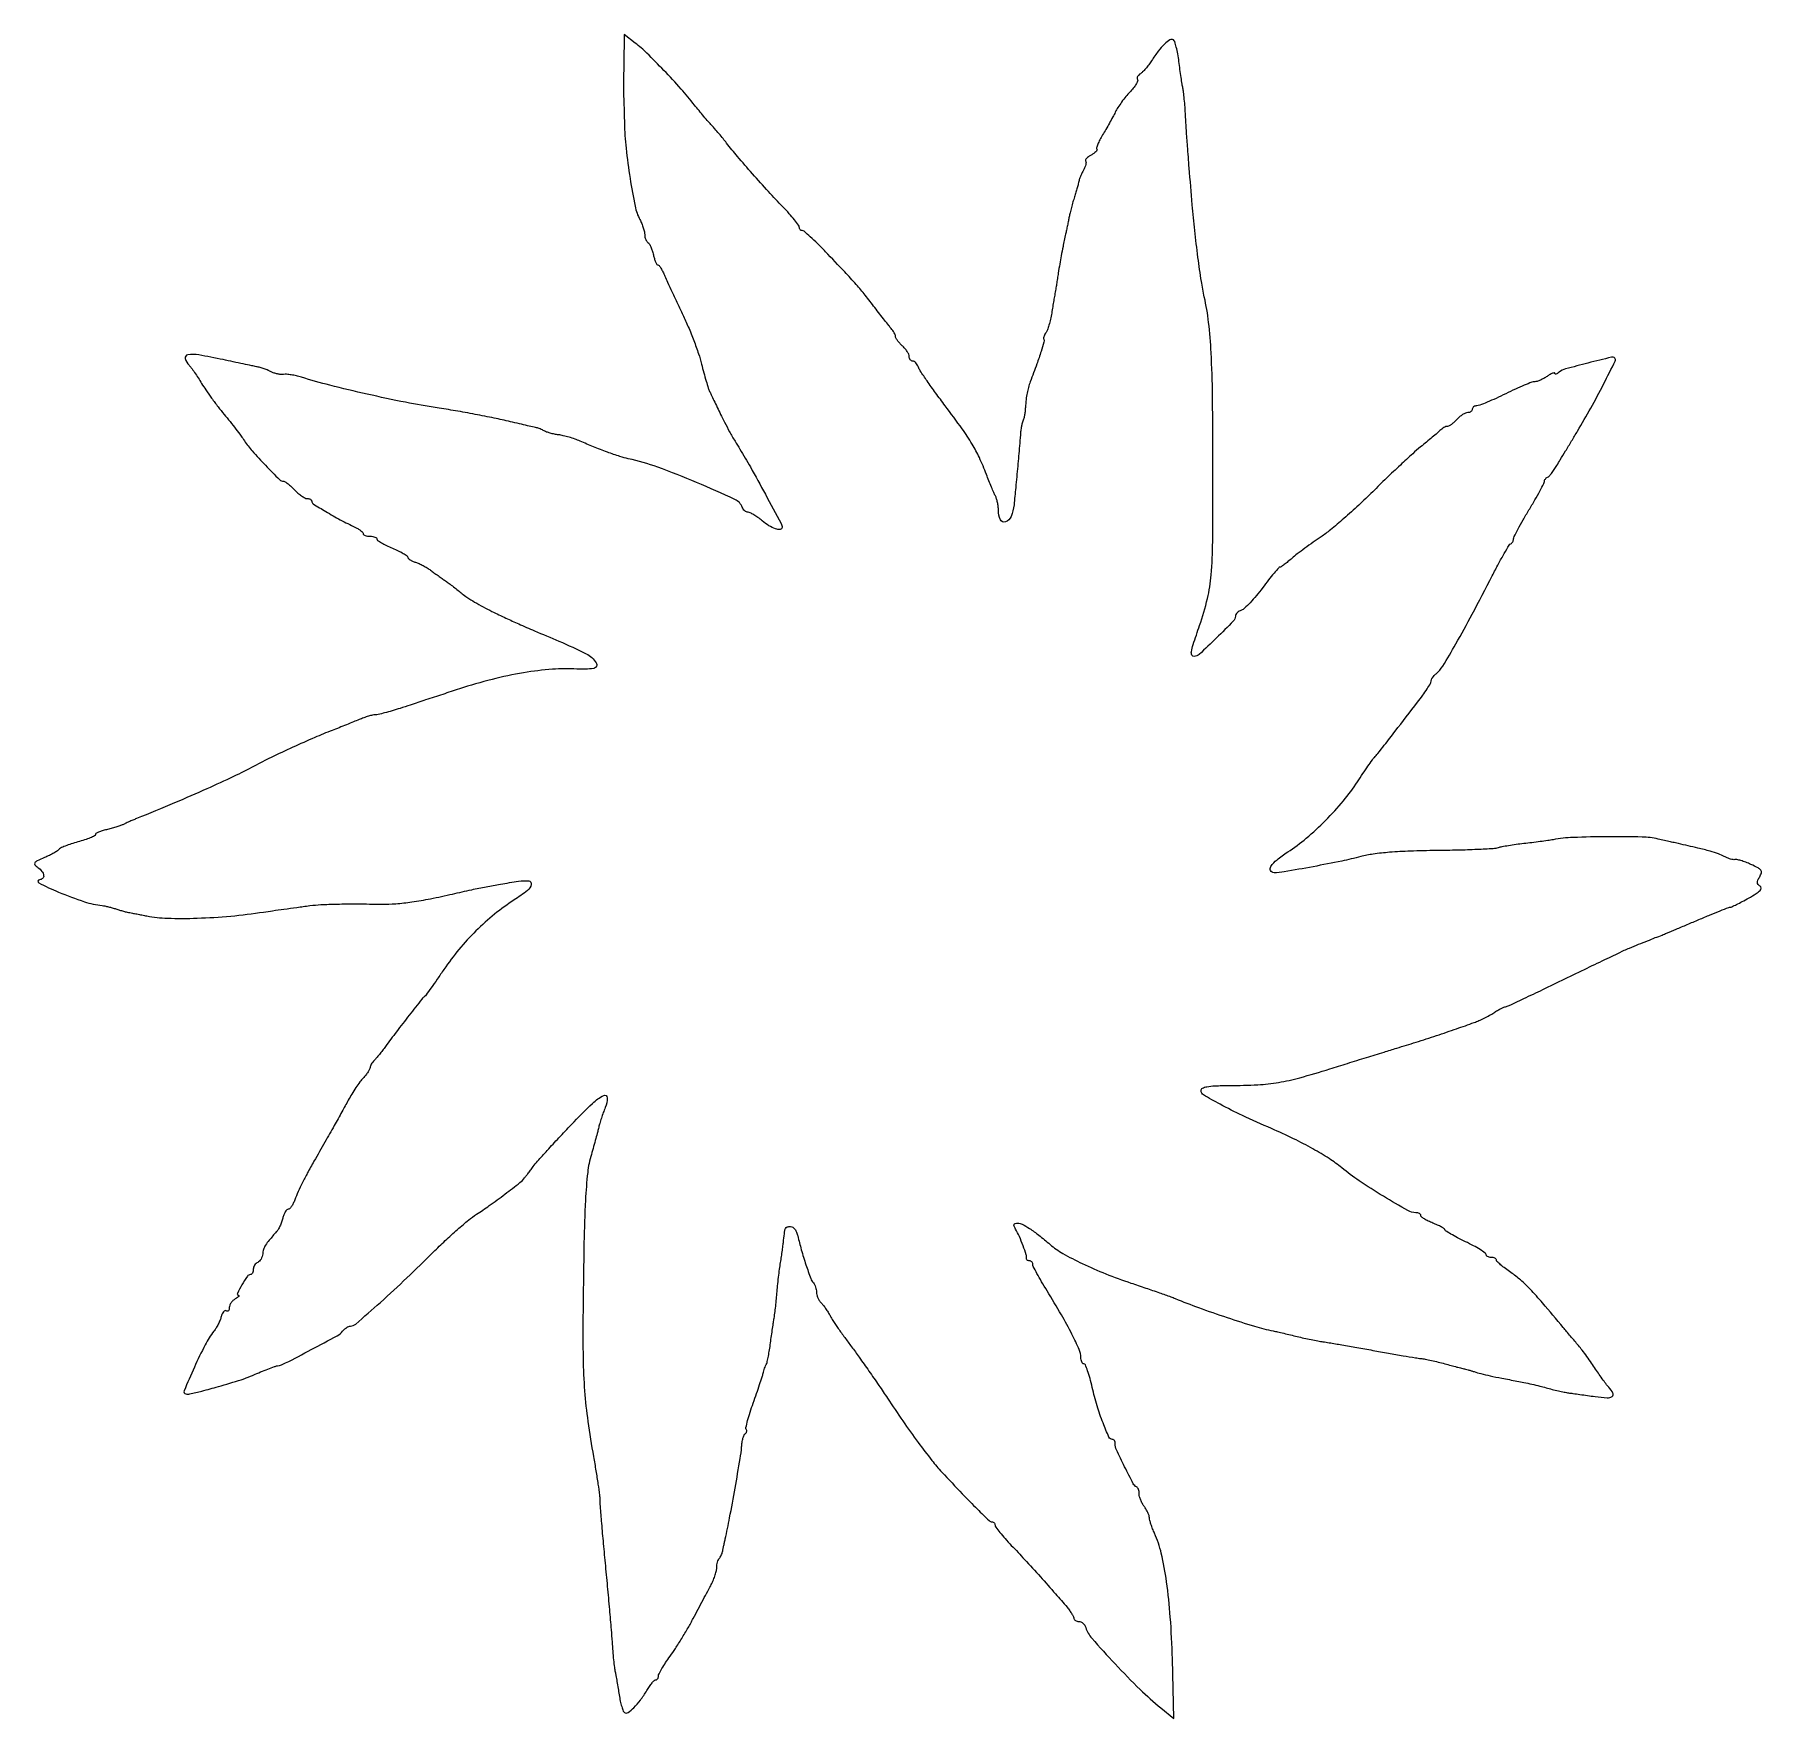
# Model space of a CAD drawing. Extents: x 0 to 503, y 0 to 490.
import ezdxf

# ---------------------------------------------------------------- set-up
doc = ezdxf.new("R2010")
doc.units = 0

msp = doc.modelspace()

# ---------------------------------------------------------------- linework, layer by layer
msp.add_lwpolyline([(171.881579, 481.300891, 0.000936), (171.84198, 477.882301, 0.001405), (171.821393, 474.898962, 0.000559), (171.813781, 472.338665, 0.031776), (171.842983, 471.865789, -0.023157), (171.879302, 471.406427, -0.000636), (171.942135, 469.401052, -0.001312), (172.006838, 467.042524, -0.000899), (172.068427, 464.365789, 0.021603), (172.544858, 456.978562, 0.012756), (173.718198, 448.216129, 0.010614), (175.194758, 440.095013, 0.070056), (176.571836, 436.213969, -0.022248), (177.114259, 435.050814, -0.019905), (177.573584, 433.800502, -0.020373), (177.8955, 432.644168, -0.056845), (177.993839, 431.809017, 0.049384), (178.064608, 431.119869, 0.047246), (178.26934, 430.44718, 0.05092), (178.568732, 429.888055, 0.106362), (178.923063, 429.547549, -0.122871), (179.321646, 429.138718, -0.027635), (179.767792, 428.266763, -0.027053), (180.183422, 427.174442, -0.023326), (180.502519, 425.988532, 0.020267), (180.803126, 424.843476, 0.030571), (181.164798, 423.877881, 0.03088), (181.534559, 423.169792, 0.262761), (181.835344, 423, -0.236145), (182.169424, 422.832899, -0.021746), (182.707923, 422.045313, -0.024407), (183.291805, 420.995157, -0.016618), (183.85594, 419.75, 0.00853), (184.618001, 417.992926, 0.002047), (185.943933, 415.104687, 0.002102), (187.493826, 411.801172, 0.002081), (189.076454, 408.5, -0.0127), (190.676131, 404.97303, -0.009308), (192.277195, 400.985239, -0.009417), (193.652504, 397.15034, -0.020529), (194.529207, 394.151879, 0.00512), (195.190633, 391.60032, 0.005915), (195.874454, 389.183279, 0.00533), (196.499125, 387.150949, 0.034258), (196.895103, 386.151879, -0.000197), (197.342676, 385.214462, -0.000038), (198.152403, 383.516489, -0.00004), (199.096767, 381.535387, -0.000037), (200.066621, 379.5, 0.009973), (201.212842, 377.21266, 0.005426), (202.706588, 374.447813, 0.005404), (204.287154, 371.667972, 0.008534), (205.708774, 369.322341, -0.012983), (208.7607, 364.184173, -0.003949), (213.11811, 356.2479, -0.001005), (217.703282, 347.697042, -0.123166), (218, 346.510767, -0.401386), (217.476671, 345.963893, -0.093638), (216.092369, 346.162838, -0.055346), (214.161158, 347.072131, -0.037236), (212.182369, 348.5, 0.017306), (210.961495, 349.457143, 0.020904), (209.750041, 350.265625, 0.020054), (208.690301, 350.853652, 0.117151), (208.074259, 351, -0.11049), (207.598482, 351.106437, -0.066221), (207.109467, 351.421555, -0.061304), (206.681901, 351.886381, -0.063788), (206.386538, 352.435081, 0.195834), (204.247019, 354.7171, 0.00708), (193.109982, 359.646353, 0.01377), (181.767966, 364.110681, 0.03423), (173.197619, 366.565976, -0.027151), (170.776635, 367.222654, -0.007824), (167.11211, 368.497565, -0.007901), (163.050087, 370.055611, -0.008745), (159.175562, 371.691673, 0.019371), (157.687587, 372.28306, 0.013346), (155.961415, 372.841475, 0.013476), (154.269553, 373.29016, 0.026605), (152.902145, 373.537696, -0.018049), (151.68316, 373.736896, -0.017093), (150.45912, 374.026416, -0.017335), (149.394619, 374.356997, -0.055736), (148.726583, 374.677335, 0.022379), (148.183748, 374.983644, 0.017219), (147.566559, 375.270108, 0.01752), (146.96994, 375.498144, 0.039154), (146.5, 375.619029, -0.011833), (145.831727, 375.752528, -0.000719), (143.841802, 376.202265, -0.001073), (141.473207, 376.746512, -0.000793), (138.855071, 377.358391, 0.006763), (134.148901, 378.399164, 0.00423), (128.613459, 379.49628, 0.004147), (122.866681, 380.535545, 0.005139), (117.5, 381.403484, -0.011584), (108.345404, 383.005372, -0.006327), (97.193502, 385.371219, -0.006311), (86.288543, 387.974328, -0.0137), (78, 390.307066, 0.018193), (76.5345, 390.705346, 0.017525), (75.0256, 391.001696, 0.017756), (73.679484, 391.168624, 0.058945), (72.789277, 391.142013, -0.057876), (71.998151, 391.116675, -0.0308), (71.027485, 391.258602, -0.030202), (70.040863, 391.528638, -0.040987), (69.193979, 391.896186, 0.025895), (68.299604, 392.316823, 0.013855), (67.156616, 392.747219, 0.01376), (65.962769, 393.122946, 0.020874), (64.904701, 393.376995, -0.002881), (63.53902, 393.653358, -0.000548), (61.057489, 394.17327, -0.000585), (58.161661, 394.786839, -0.000538), (55.184624, 395.424605, 0.009945), (48.130729, 396.797492, 0.083424), (44.896727, 396.816488, 0.442179), (44.20036, 395.747895, 0.130038), (45.287427, 393.821429, -0.0339), (45.935017, 393.059708, -0.008197), (46.89718, 391.71317, -0.008374), (47.952114, 390.128287, -0.008232), (48.959562, 388.5, 0.015807), (50.16605, 386.614455, 0.00705), (51.866908, 384.20625, 0.00697), (53.739412, 381.706791, 0.009377), (55.50817, 379.5, -0.005144), (57.228849, 377.390045, -0.004726), (58.955675, 375.185084, -0.004725), (60.458633, 373.189397, -0.015507), (61.397183, 371.832202, 0.037238), (63.671931, 368.8303, 0.011447), (67.530718, 364.653057, 0.005293), (71.638394, 360.49472, 0.197754), (72.840321, 360, -0.149488), (73.284732, 359.864094, -0.018954), (74.103035, 359.265625, -0.020865), (75.041307, 358.457375, -0.01595), (76, 357.5, 0.025743), (76.996488, 356.543101, 0.029061), (78.048139, 355.734375, 0.030188), (79.010516, 355.161294, 0.119751), (79.674314, 355, -0.0587), (80.181323, 354.940271, -0.077751), (80.61058, 354.763962, -0.096344), (80.898142, 354.502967, -0.161814), (81, 354.196468, 0.258257), (81.402119, 353.469868, 0.005182), (85.117132, 351.19476, 0.011933), (89.331986, 348.807923, 0.011223), (93.742198, 346.573475, -0.025225), (94.60132, 346.10753, -0.033433), (95.328042, 345.595021, -0.035361), (95.84976, 345.10727, -0.186607), (95.992198, 344.75, 0.235061), (96.139048, 344.462433, 0.069969), (96.585208, 344.220312, 0.053772), (97.233454, 344.054752, 0.035668), (98, 344, -0.037885), (98.765896, 343.941885, -0.056779), (99.4125, 343.766475, -0.07458), (99.853927, 343.509478, -0.227478), (100, 343.205021, 0.247385), (100.210686, 342.805256, 0.017103), (101.321875, 342.09845, 0.021181), (102.775696, 341.323056, 0.014121), (104.5, 340.554322, -0.013889), (106.224326, 339.786537, -0.020873), (107.678125, 339.014033, -0.016674), (108.79143, 338.310588, -0.248413), (109, 337.916689, 0.203608), (109.147881, 337.568592, 0.045881), (109.660938, 337.157384, 0.040447), (110.388468, 336.757, 0.029665), (111.25, 336.429827, -0.029603), (112.265504, 336.044324, -0.016061), (113.466003, 335.458303, -0.015951), (114.653318, 334.781421, -0.024248), (115.634266, 334.112439, 0.003969), (116.611216, 333.386461, 0.002333), (117.790439, 332.533029, 0.002333), (118.977198, 331.690906, 0.00398), (119.977377, 331, -0.010028), (121.010314, 330.267855, -0.004795), (122.309144, 329.288138, -0.004751), (123.646397, 328.238795, -0.00675), (124.813524, 327.278769, 0.031209), (126.226601, 326.227892, 0.0101), (128.440247, 324.849758, 0.010027), (130.969274, 323.413154, 0.0111), (133.470412, 322.128973, 0.003631), (137.555486, 320.181391, 0.004875), (141.286699, 318.479794, 0.003548), (145.852675, 316.489719, 0.001), (153, 313.45162, -0.01634), (160.945532, 309.782539, -0.1352), (163.869776, 307.144148, -0.539254), (163.146677, 305.52988, -0.057919), (158.196645, 305.307796, 0.037265), (151.096845, 305.282081, 0.022212), (142.705604, 304.248697, 0.020368), (133.522574, 302.313664, 0.017268), (124, 299.545037, -0.000052), (119.175165, 297.960201, -0.000047), (114.187893, 296.323102, -0.000047), (109.722552, 294.858262, -0.000151), (106.746018, 293.883126, -0.006879), (104.43576, 293.162075, -0.008375), (102.252779, 292.553168, -0.007213), (100.406203, 292.099627, -0.056665), (99.529945, 292, 0.057165), (98.755949, 291.911219, 0.014565), (97.53269, 291.589027, 0.014652), (96.148436, 291.136486, 0.01437), (94.783927, 290.600943, -0.003613), (93.207762, 289.94286, -0.001655), (91.142779, 289.106123, -0.001639), (88.962894, 288.239502, -0.002263), (87, 287.476829, 0.01053), (81.874858, 285.387312, 0.005299), (75.492991, 282.546658, 0.005299), (69.174423, 279.572172, 0.010558), (64.25, 277.060258, -0.012226), (58.236958, 274.01829, -0.006081), (50.480431, 270.444643, -0.005185), (41.094719, 266.374163, -0.00322), (30, 261.782501, 0.0039), (28.930563, 261.338198, 0.003111), (27.784108, 260.842936, 0.003145), (26.728186, 260.371019, 0.007927), (25.967177, 260.010484, -0.030061), (25.162365, 259.671934, -0.009837), (23.939575, 259.26887, -0.009761), (22.56131, 258.873712, -0.010873), (21.217177, 258.5477, 0.020591), (19.984535, 258.223246, 0.030997), (18.945046, 257.831348, 0.031559), (18.184196, 257.429806, 0.261234), (18, 257.101315, -0.286166), (17.780606, 256.749374, -0.014913), (16.512635, 256.173828, -0.019865), (14.877235, 255.564688, -0.012742), (12.93663, 254.982744, 0.011594), (10.960389, 254.395055, 0.01585), (9.212277, 253.768937, 0.012609), (7.808041, 253.173831, 0.148874), (7.368248, 252.786822, -0.111774), (6.972937, 252.384169, -0.014344), (5.930109, 251.754396, -0.016184), (4.628335, 251.072975, -0.012843), (3.181619, 250.419634, 0.009477), (1.006932, 249.455112, 0.135303), (0.367107, 248.910285, 0.340722), (0.400421, 248.358722, 0.054207), (1.25, 247.574543, -0.06723), (2.433829, 246.423545, -0.132628), (2.942613, 245.225119, -0.233876), (2.653695, 244.358296, -0.193394), (1.75, 243.968197, 0.773257), (1.539442, 243.064525, 0.023151), (7.257802, 240.393496, 0.016826), (14.800286, 237.579971, 0.05492), (20, 236.451798, -0.025068), (20.74665, 236.335857, -0.009068), (21.79375, 236.099162, -0.008967), (22.932878, 235.798104, -0.010547), (24, 235.471033, 0.007505), (25.067107, 235.136855, 0.006325), (26.20625, 234.814428, 0.006388), (27.253323, 234.546619, 0.01757), (28, 234.393326, -0.004306), (28.802368, 234.250664, -0.001126), (30.0875, 234.007734, -0.001144), (31.55, 233.724394, -0.001171), (33, 233.436505, 0.04302), (38.974316, 232.762451, 0.014892), (47.660769, 232.792136, 0.014482), (57.410628, 233.398971, 0.014976), (67, 234.56567, -0.002139), (69.629343, 234.954299, -0.001094), (72.932425, 235.420712, -0.001012), (76.632292, 235.927267, -0.000888), (80.5, 236.441835, -0.020455), (83.707109, 236.729917, -0.007211), (88.322447, 236.888098, -0.005983), (94.198537, 236.93436, -0.003148), (101.5, 236.858499, 0.024997), (105.469941, 236.990736, 0.015027), (110.154665, 237.523951, 0.012787), (115.621802, 238.456561, 0.007897), (122, 239.818197, -0.002651), (127.59181, 241.073434, -0.006087), (131.817863, 241.94481, -0.006335), (135.960835, 242.692275, -0.003114), (141.25, 243.543666, -0.061081), (144.225667, 243.637021, -0.453945), (144.959051, 242.626691, -0.172248), (143.807155, 240.811727, -0.022298), (140.008188, 238.102245, 0.02659), (134.274472, 233.938203, 0.02449), (128.848086, 229.079528, 0.024306), (123.882043, 223.67311, 0.025167), (119.525223, 217.870551, -0.002939), (117.569988, 215.010111, -0.004305), (115.813176, 212.518224, -0.002127), (114.296157, 210.424184, -0.075856), (113.874323, 210, 0.066809), (113.080261, 209.229755, 0.001188), (109.405082, 204.541242, 0.003374), (105.690533, 199.7124, 0.004973), (102.5, 195.418296, -0.006855), (101.64261, 194.273374, -0.006093), (100.720313, 193.106045, -0.006126), (99.864845, 192.076077, -0.01867), (99.25, 191.406345, 0.031479), (98.771633, 190.857721, 0.031709), (98.367188, 190.254665, 0.033412), (98.084928, 189.685769, 0.09876), (98, 189.25999, -0.124662), (97.880689, 188.788888, -0.02208), (97.408461, 188.001523, -0.022694), (96.75722, 187.107903, -0.01872), (95.98625, 186.215616, 0.028469), (95.052847, 185.091799, 0.010942), (93.8826, 183.432667, 0.010793), (92.688442, 181.573022, 0.013069), (91.652707, 179.777055, -0.002334), (89.812234, 176.421211, -0.001317), (87.550405, 172.367581, -0.001124), (84.854475, 167.590928, -0.0007), (81.672026, 162, 0.00504), (79.731275, 158.520582, 0.009462), (78.245085, 155.664437, 0.011324), (77.068543, 153.153729, 0.01378), (76.086048, 150.75, -0.027284), (75.622081, 149.696975, -0.037), (75.084811, 148.807812, -0.040618), (74.55367, 148.175542, -0.200346), (74.133159, 148, 0.210727), (73.735961, 147.82482, 0.049832), (73.292769, 147.23014, 0.042864), (72.877975, 146.38274, 0.030916), (72.559037, 145.379201, -0.026635), (72.219167, 144.277222, -0.021466), (71.741796, 143.133315, -0.021966), (71.207905, 142.113276, -0.050747), (70.700629, 141.413905, 0.008048), (68.645067, 139.036078, 0.035486), (67.560551, 137.535429, 0.058806), (66.987097, 136.309007, 0.061256), (66.725019, 134.999624, -0.058514), (66.573021, 134.21806, -0.055691), (66.242722, 133.478913, -0.060111), (65.793441, 132.889855, -0.108605), (65.28916, 132.557467, 0.093013), (64.796292, 132.253998, 0.066783), (64.378691, 131.758243, 0.06495), (64.09637, 131.153784, 0.07696), (64, 130.531385, -0.049248), (63.942138, 129.945355, -0.069245), (63.769585, 129.449844, -0.08942), (63.515092, 129.116279, -0.18732), (63.215608, 129, 0.246319), (62.267071, 128.502532, 0.019036), (60.674286, 125.999344, 0.021161), (59.361964, 123.51694, 0.538892), (59.693464, 122.969591, -0.373024), (59.815947, 122.855084, -0.212388), (59.749018, 122.648701, -0.058119), (59.37016, 122.314715, -0.019756), (58.75, 121.919901, 0.05806), (58.080645, 121.417988, 0.051549), (57.514062, 120.756669, 0.054565), (57.12798, 120.04381, 0.097141), (57, 119.391293, -0.060051), (56.935128, 118.853097, -0.128442), (56.737585, 118.487512, -0.191428), (56.445358, 118.349354, -0.155467), (56.106674, 118.434072, 0.24219), (55.721826, 118.464285, 0.116058), (55.309712, 118.16509, 0.074457), (54.929412, 117.562671, 0.041925), (54.648072, 116.743089, -0.034894), (54.319235, 115.739462, -0.019646), (53.789644, 114.571407, -0.019532), (53.159559, 113.428986, -0.030098), (52.519554, 112.5, 0.046911), (49.979706, 108.534692, 0.013691), (46.834104, 101.998543, 0.005855), (43.864276, 95.15536, 0.465864), (44.337044, 94.23423, 0.112935), (45.495435, 94.234514, 0.006287), (49.026774, 95.09023, 0.007728), (53.818861, 96.394677, 0.002893), (60.5, 98.366695, 0.017109), (61.042007, 98.550539, 0.003958), (61.940625, 98.898195, 0.004082), (62.969531, 99.315401, 0.003983), (64, 99.752725, -0.005699), (66.103559, 100.636953, -0.005497), (68.252055, 101.483976, -0.004309), (70.149272, 102.189267, -0.039137), (71, 102.423859, 0.070751), (73.395838, 103.250117, 0.003444), (80.870537, 107.143939, 0.002763), (88.42768, 111.200768, 0.095256), (89.983106, 112.479644, -0.035799), (90.540828, 113.06142, -0.036535), (91.172251, 113.553395, -0.039089), (91.782171, 113.89514, -0.10857), (92.259394, 114, 0.181085), (93.808591, 114.580096, 0.002861), (100.992598, 120.910211, 0.007752), (108.736458, 128.031218, 0.007169), (116.463065, 135.574059, -0.008847), (119.870172, 138.877884, -0.008323), (123.461025, 142.128262, -0.008316), (126.739207, 144.902877, -0.02833), (129, 146.5482, 0.012443), (132.708482, 149.070947, 0.006198), (137.283435, 152.439223, 0.003838), (141.648794, 155.790355, 0.058621), (143, 157.1257, 0.006402), (143.300295, 157.511517, 0.000797), (143.940625, 158.35911, 0.00094), (144.697589, 159.368361, 0.000778), (145.5, 160.445899, -0.022005), (146.772998, 162.011994, -0.002988), (149.599717, 165.154752, -0.003437), (152.998837, 168.837611, -0.002893), (156.647972, 172.692273, -0.00949), (162.779379, 178.855837, -0.076353), (166.031259, 181.16085, -0.561917), (167.082317, 180.502359, -0.096045), (166.484691, 177.617602, 0.010757), (165.913911, 176.16442, 0.00831), (165.352547, 174.557735, 0.008415), (164.878327, 173.039169, 0.019881), (164.589527, 171.889443, -0.011754), (164.29159, 170.616125, -0.003068), (163.752707, 168.586274, -0.003117), (163.11006, 166.280944, -0.003183), (162.44313, 164, 0.045483), (161.371454, 158.711231, 0.014307), (160.722414, 150.657021, 0.008599), (160.294236, 138.287592, 0.001864), (160.001883, 116.912796, 0.006757), (160.045722, 104.618604, 0.014358), (160.481253, 95.114716, 0.015773), (161.426928, 86.231224, 0.010148), (163.05593, 76, -0.003486), (163.776498, 71.832708, -0.004502), (164.376807, 67.996875, -0.003443), (164.828261, 64.77817, -0.039378), (164.897027, 63.5, 0.025994), (164.934548, 62.111219, 0.001118), (165.33102, 57.240625, 0.001907), (165.836219, 51.466563, 0.001358), (166.444582, 45, -0.001084), (167.087473, 38.20625, -0.001098), (167.698208, 31.4375, -0.001067), (168.204286, 25.543604, -0.004486), (168.468947, 22, 0.004629), (168.667397, 19.353114, 0.004985), (168.910615, 16.775007, 0.004722), (169.162239, 14.567104, 0.02365), (169.37307, 13.340451, -0.008982), (169.602292, 12.206978, -0.002654), (169.912886, 10.463212, -0.002663), (170.241282, 8.498726, -0.002865), (170.540551, 6.578154, 0.015175), (170.866803, 4.777061, 0.020493), (171.277162, 3.173487, 0.018002), (171.710915, 1.896776, 0.1649), (172.078913, 1.451229, 0.296567), (173.12395, 1.475305, 0.044766), (174.820017, 2.872609, 0.038836), (176.730533, 5.074889, 0.025851), (178.577474, 7.861866, -0.017264), (179.344694, 9.063886, -0.024114), (180.117094, 10.078173, -0.022), (180.80996, 10.832364, -0.198487), (181.215608, 11, 0.140943), (181.514727, 11.086027, 0.09985), (181.769585, 11.327832, 0.084922), (181.941245, 11.689458, 0.068546), (182, 12.116023, -0.122034), (182.164526, 12.780085, -0.01137), (182.992399, 14.265445, -0.014082), (184.084487, 16.009784, -0.010606), (185.378381, 17.866023, 0.013508), (186.913205, 20.095371, 0.006599), (188.754776, 23.014976, 0.00654), (190.591173, 26.103342, 0.009418), (192.128381, 28.887088, -0.00063), (193.54405, 31.560724, -0.000576), (195.00954, 34.312387, -0.000575), (196.324146, 36.767113, -0.001879), (197.201968, 38.387088, 0.023518), (197.857021, 39.731757, 0.020362), (198.418093, 41.197561, 0.020859), (198.816983, 42.568526, 0.054648), (198.951968, 43.583333, -0.029428), (199.021614, 44.431906, -0.030195), (199.190226, 45.259023, -0.031675), (199.424336, 45.954272, -0.099644), (199.695611, 46.362278, 0.054295), (199.980035, 46.716228, 0.027962), (200.259128, 47.212238, 0.027424), (200.49207, 47.760475, 0.037067), (200.637151, 48.278944, -0.002714), (200.768598, 48.913764, -0.000822), (200.97488, 49.87569, -0.000823), (201.209681, 50.953307, -0.000896), (201.441517, 52, 0.008118), (202.705029, 58.12197, 0.002969), (204.299994, 66.819846, 0.002085), (205.785179, 75.407496, 0.023709), (206.19624, 78.826024, -0.021118), (206.346841, 80.135664, -0.027206), (206.600634, 81.319869, -0.027017), (206.910558, 82.256533, -0.162319), (207.234812, 82.645122, 0.095477), (207.503062, 82.892009, 0.097037), (207.658467, 83.219557, 0.098737), (207.677304, 83.576698, 0.102717), (207.556709, 83.908242, -0.196631), (207.462059, 84.475737, -0.008441), (207.952903, 86.482151, -0.013348), (208.653029, 88.885201, -0.009002), (209.573759, 91.589144, 0.002606), (210.558321, 94.363706, 0.003126), (211.454836, 96.985103, 0.002683), (212.184337, 99.201941, 0.020732), (212.476668, 100.253759, -0.014612), (212.67006, 100.98412, -0.013149), (212.912048, 101.728353, -0.013307), (213.164368, 102.384183, -0.039943), (213.383147, 102.810928, 0.081681), (213.609699, 103.361177, 0.007269), (213.927494, 104.830292, 0.009331), (214.250226, 106.605494, 0.007143), (214.538984, 108.557168, -0.001775), (214.82336, 110.632905, -0.001594), (215.132608, 112.782418, -0.001597), (215.4224, 114.709373, -0.005023), (215.634003, 116, 0.011531), (215.828929, 117.294189, 0.003646), (216.061179, 119.234375, 0.003639), (216.288713, 121.402373, 0.004035), (216.476362, 123.5, -0.005389), (216.679739, 125.7061, -0.00369), (216.95609, 128.20625, -0.003719), (217.25809, 130.611513, -0.007519), (217.538448, 132.5, 0.003393), (217.80747, 134.2146, 0.00274), (218.073773, 136.059375, 0.002769), (218.300805, 137.764774, 0.007129), (218.440422, 139, -0.00708), (218.724831, 141.518442, -0.086491), (219.009576, 142.441669, -0.206554), (219.517176, 142.862061, -0.0712), (220.480948, 143, -0.160862), (221.092509, 142.798019, -0.070926), (221.705408, 142.192188, -0.059621), (222.22752, 141.302065, -0.048502), (222.569695, 140.25, 0.014966), (223.581409, 136.245232, 0.010872), (224.936048, 131.852418, 0.007158), (226.330009, 127.850545, 0.099327), (227.122921, 126.55, -0.071139), (227.45934, 126.061899, -0.036264), (227.742358, 125.371295, -0.035124), (227.935459, 124.60295, -0.044029), (228, 123.871429, 0.06399), (228.097643, 123.11159, 0.039129), (228.394231, 122.256394, 0.038665), (228.828254, 121.441383, 0.054747), (229.342064, 120.800793, -0.031277), (229.948916, 120.112869, -0.013396), (230.674817, 119.124647, -0.013194), (231.394568, 118.026947, -0.016948), (231.994494, 116.979364, 0.024321), (232.795771, 115.626811, 0.004957), (234.352317, 113.318938, 0.005213), (236.218131, 110.670363, 0.00487), (238.181036, 108, -0.005611), (240.448766, 104.905347, -0.002744), (243.273372, 100.9125, -0.002721), (246.164967, 96.728701, -0.003943), (248.669249, 93, 0.005924), (253.162027, 86.367475, 0.006752), (257.622446, 80.129322, 0.007057), (261.614324, 74.860291, 0.022081), (264.5, 71.479996, 0.002765), (270.476615, 65.145161, 0.007187), (274.870098, 60.670233, 0.003772), (278.28633, 57.339926, 0.193647), (279.13111, 57, -0.108812), (279.462602, 56.926995, -0.099745), (279.744764, 56.720238, -0.095372), (279.933976, 56.411221, -0.090055), (280, 56.047619, 0.162186), (280.192466, 55.469877, 0.008667), (281.395312, 53.921556, 0.012847), (282.930183, 52.112195, 0.00895), (284.75, 50.147344, -0.005111), (288.622272, 46.030325, -0.002959), (293.196945, 41.006449, -0.002957), (297.622681, 36.029079, -0.006203), (300.992045, 32.09699, -0.015954), (301.760861, 31.114865, -0.019712), (302.410163, 30.151061, -0.018439), (302.885933, 29.313432, -0.120498), (303, 28.84699, 0.165482), (303.109947, 28.523885, 0.095507), (303.42083, 28.248803, 0.076504), (303.884657, 28.062883, 0.057192), (304.432612, 28, -0.111761), (305.0227, 27.866435, -0.071198), (305.611115, 27.47471, -0.065911), (306.10872, 26.895379, -0.067776), (306.432784, 26.211779, 0.103989), (308.207947, 23.071933, 0.007444), (314.973757, 15.612613, 0.01146), (322.252674, 8.173144, 0.023985), (328.310378, 2.801679), (332.120755, -0.263698), (331.647827, 17.118151, 0.010934), (331.052266, 29.245915, 0.017613), (329.956308, 39.53102, 0.020606), (328.423583, 47.832057, 0.051789), (326.448088, 53.651129, -0.013838), (325.891433, 54.956482, -0.014424), (325.416034, 56.272845, -0.014234), (325.07121, 57.431505, -0.059375), (324.968197, 58.151129, 0.073922), (324.855523, 58.803023, 0.027268), (324.514453, 59.673976, 0.026316), (324.032476, 60.598883, 0.028645), (323.468197, 61.44113, -0.036975), (322.906174, 62.310971, -0.029724), (322.431283, 63.318929, -0.030624), (322.103916, 64.307995, -0.064692), (322, 65.107796, 0.040374), (321.944606, 65.792679, 0.047016), (321.779688, 66.424373, 0.053249), (321.538062, 66.917339, 0.148691), (321.25, 67.166667, -0.169372), (320.277665, 68.079388, -0.005228), (317.750065, 73.043055, -0.006953), (315.397731, 77.954886, -0.108606), (315, 79.764353, 0.059942), (314.943146, 80.23689, 0.078748), (314.775546, 80.637029, 0.096967), (314.527339, 80.904985, 0.158895), (314.2359, 81, -0.294321), (313.186318, 81.676422, -0.013529), (311.455578, 85.783887, -0.020222), (309.741648, 90.766673, -0.01719), (308.330399, 96.147892, 0.011601), (307.672886, 98.774318, 0.018364), (306.975668, 100.987193, 0.012853), (306.307341, 102.722342, 0.303166), (305.891498, 103, -0.20097), (305.550842, 103.142686, -0.084817), (305.261878, 103.557671, -0.064877), (305.065537, 104.17176, -0.045001), (305, 104.898454, 0.104479), (304.526801, 107.138303, 0.013366), (302.406532, 111.605631, 0.013482), (299.317334, 117.303239, 0.006958), (295.164368, 124.267613, -0.006025), (293.568915, 126.931818, -0.008613), (292.223283, 129.335816, -0.005248), (291.154207, 131.376479, -0.11857), (291, 132.017613, 0.100869), (290.923593, 132.392504, 0.098357), (290.70625, 132.711424, 0.097503), (290.381665, 132.925067, 0.097237), (290, 133, -0.075785), (289.630042, 133.056399, -0.1072), (289.341185, 133.220313, -0.127727), (289.178752, 133.464499, -0.137095), (289.161482, 133.75, 0.132891), (289.108446, 134.76581, 0.010152), (288.194173, 137.377803, 0.015073), (287.089064, 140.088222, 0.026334), (285.991094, 142.25, -0.029641), (285.547406, 143.138064, -0.186486), (285.529835, 143.635083, -0.259393), (285.843818, 143.915957, -0.055607), (286.59717, 144, -0.121536), (287.946627, 143.667068, -0.02524), (290.064534, 142.414058, -0.021374), (292.741059, 140.472996, -0.010099), (296.030875, 137.755642, 0.049135), (299.705524, 135.174238, 0.017342), (305.422454, 132.201403, 0.016304), (312.250981, 129.215321, 0.014276), (319.566572, 126.535923, -0.001326), (323.899831, 125.074934, -0.001705), (327.875805, 123.707505, -0.001302), (331.201566, 122.541286, -0.014809), (332.5, 122.038441, 0.012552), (339.267405, 119.382452, 0.007136), (347.574881, 116.493967, 0.00689), (355.570448, 113.962968, 0.021935), (361, 112.58277, -0.00418), (362.264833, 112.308647, -0.001444), (364.0875, 111.892112, -0.001434), (366.093842, 111.421432, -0.001665), (368, 110.961771, 0.005626), (369.942549, 110.509589, 0.004409), (372.059375, 110.061424, 0.004459), (374.036408, 109.679357, 0.010896), (375.5, 109.442877, -0.007279), (377.294388, 109.166251, -0.001017), (380.996875, 108.532409, -0.001163), (385.377074, 107.762881, -0.000987), (390, 106.930209, 0.001387), (394.586557, 106.107876, 0.001724), (398.85625, 105.369743, 0.001402), (402.44497, 104.772416, 0.013065), (404, 104.559614, -0.019761), (405.264169, 104.36934, -0.006687), (407.0875, 103.995394, -0.006639), (409.093813, 103.527879, -0.007578), (411, 103.026155, 0.001591), (412.796323, 102.530273, 0.001971), (414.471875, 102.080551, 0.001612), (415.881684, 101.712964, 0.014733), (416.5, 101.573158, -0.015675), (417.016804, 101.455281, -0.004737), (417.79375, 101.24437, -0.004741), (418.660944, 100.991218, -0.005141), (419.5, 100.728179, 0.016909), (421.504332, 100.151269, 0.007645), (424.165452, 99.524955, 0.006024), (427.581615, 98.818894, 0.002856), (432, 97.987216, -0.006979), (434.013628, 97.590966, -0.004403), (436.353125, 97.075015, -0.00442), (438.644602, 96.527082, -0.008104), (440.5, 96.033985, 0.007207), (442.214641, 95.574999, 0.005906), (444.059375, 95.132681, 0.00597), (445.765257, 94.766269, 0.015648), (447, 94.55642, -0.000258), (448.307098, 94.375461, -0.000076), (450.307813, 94.097109, -0.000077), (452.556654, 93.783534, -0.000083), (454.75, 93.476983, 0.019673), (458.224133, 93.129502, 0.16512), (459.723237, 93.539457, 0.385607), (459.960193, 94.505672, 0.065782), (458.748239, 96.178571, -0.026807), (458.102559, 96.937833, -0.006183), (457.100765, 98.28683, -0.00637), (455.984414, 99.871709, -0.006185), (454.897606, 101.5, 0.008131), (453.727519, 103.238375, 0.005718), (452.357338, 105.157097, 0.005771), (451.003545, 106.963624, 0.01203), (449.899367, 108.33267, -0.000511), (448.835021, 109.591833, -0.00034), (447.617314, 111.037409, -0.000342), (446.437549, 112.441828, -0.00067), (445.5, 113.562503, 0.002902), (439.453134, 120.725253, 0.013419), (435.822653, 124.751435, 0.022735), (433.04169, 127.419772, 0.029507), (430.252176, 129.585946, -0.011176), (428.62447, 130.756917, -0.01638), (427.251512, 131.864309, -0.011756), (426.183699, 132.829583, -0.205152), (426.002176, 133.25, 0.190779), (425.887799, 133.536424, 0.087919), (425.560014, 133.779687, 0.06789), (425.074221, 133.944726, 0.048018), (424.5, 134, -0.053087), (423.92612, 134.061103, -0.072899), (423.440625, 134.242565, -0.092737), (423.114612, 134.510637, -0.176209), (423, 134.825755, 0.247452), (422.767487, 135.266802, 0.010428), (421.238174, 136.267941, 0.015883), (419.300804, 137.395306, 0.0104), (417.002296, 138.575755, -0.007085), (414.703193, 139.737314, -0.011136), (412.765742, 140.806488, -0.005363), (411.177524, 141.752603, -0.260338), (411.002296, 142.063354, 0.255639), (410.845818, 142.346656, 0.015123), (409.972549, 142.864627, 0.019777), (408.841393, 143.432923, 0.013028), (407.5, 144, -0.018834), (406.159192, 144.585268, -0.027303), (405.028125, 145.208811, -0.026011), (404.191736, 145.793919, -0.231074), (404, 146.186646, 0.174871), (403.888027, 146.497016, 0.093108), (403.569794, 146.761077, 0.073345), (403.095761, 146.93979, 0.053576), (402.535469, 147, -0.131043), (400.2142, 147.619003, -0.006021), (393.100806, 151.817931, -0.010964), (386.051223, 156.308837, -0.024974), (380.986778, 160.072291, 0.028619), (377.304322, 162.76735, 0.016341), (372.580381, 165.611179, 0.014417), (366.953613, 168.543258, 0.010292), (360.5, 171.510572, -0.006772), (352.027378, 175.334187, -0.014106), (345.55499, 178.586846, -0.009654), (340.699791, 181.323079, -0.265563), (340, 182.547718, -0.273148), (340.425344, 183.268223, -0.081178), (341.678927, 183.714793, -0.03652), (344.005077, 183.965139, -0.007011), (348.25, 184.050817, 0.011438), (356.529252, 184.291272, 0.028043), (362.583146, 184.947538, 0.026335), (368.743518, 186.303869, 0.009055), (377.5, 188.892918, -0.000668), (382.643771, 190.508091, -0.000538), (388.178125, 192.231256, -0.000543), (393.294029, 193.812008, -0.001394), (397, 194.941399, 0.003626), (402.601521, 196.675829, 0.002944), (408.581676, 198.61397, 0.002987), (414.410253, 200.579682, 0.004296), (419.544795, 202.395039, 0.017972), (420.90427, 202.944934, 0.010767), (422.479501, 203.690079, 0.010775), (424.017156, 204.500256, 0.018393), (425.259612, 205.250535, -0.01128), (426.334192, 205.920477, -0.014411), (427.3547, 206.486095, -0.012327), (428.224853, 206.909253, -0.107405), (428.642433, 207, 0.109297), (429.17251, 207.117273, 0.000576), (434.013986, 209.37654, 0.002511), (439.523513, 211.989087, 0.001586), (445.927617, 215.090349, -0.000853), (452.439821, 218.255752, -0.00118), (458.2928, 221.071367, -0.000732), (463.226697, 223.421662, -0.014724), (464.75, 224.090349, -0.000558), (467.436547, 225.173005, -0.000659), (469.980783, 226.191122, -0.000715), (472.288091, 227.107083, -0.001163), (474.25, 227.877413, 0.005534), (475.590375, 228.417272, 0.000782), (478.335938, 229.563609, 0.000891), (481.580671, 230.931131, 0.000759), (485, 232.385544, -0.002551), (488.302736, 233.776407, -0.003883), (491.186439, 234.947351, -0.001464), (493.673388, 235.926343, -0.09658), (494.124047, 236.008132, 0.113583), (494.539089, 236.09797, 0.004479), (495.949982, 236.776593, 0.007729), (497.611642, 237.626394, 0.005365), (499.463676, 238.635589, 0.013053), (501.64483, 239.930507, 0.059368), (502.790727, 240.858029, 0.169631), (503.112777, 241.549858, 0.285828), (502.839629, 242.105077, -0.073587), (502.238804, 242.614955, -0.167286), (502.016031, 243.158939, -0.12222), (502.145203, 243.845196, -0.031344), (502.682606, 244.848004, 0.069897), (503.16914, 245.952125, 0.227194), (503.036379, 246.719478, 0.118369), (502.235706, 247.417536, 0.014442), (500.126256, 248.443066, 0.014409), (498.625473, 249.068437, 0.01843), (497.208422, 249.552458, 0.016532), (496.014622, 249.869048, 0.128625), (495.44365, 249.852098, -0.113299), (494.940966, 249.821958, -0.030143), (494.153483, 250.003037, -0.028964), (493.25885, 250.323733, -0.026273), (492.376718, 250.754914, 0.042079), (490.690834, 251.513996, 0.016504), (488.257485, 252.282621, 0.010652), (484.682433, 253.201753, 0.002905), (479, 254.499527, -0.001109), (478.1575, 254.688758, -0.000225), (476.664909, 255.028193, -0.000238), (474.929803, 255.424468, -0.000223), (473.157138, 255.831039, 0.051138), (468.415096, 256.420708, 0.006962), (458.407163, 256.496791, 0.007927), (448.373247, 256.274239, 0.035019), (442.5, 255.637211, -0.008188), (440.975481, 255.388564, -0.002828), (438.765625, 255.07795, -0.002809), (436.325679, 254.763005, -0.003258), (434, 254.491456, 0.006561), (431.747658, 254.213375, 0.006782), (429.528125, 253.878999, 0.006578), (427.614429, 253.538179, 0.028749), (426.5, 253.257314, -0.062147), (425.096968, 253.001668, -0.003059), (420.3875, 252.7661, -0.004913), (414.774846, 252.575002, -0.003525), (408.5, 252.467326, 0.005928), (400.949745, 252.301464, 0.011466), (394.919198, 251.958848, 0.014201), (390.127405, 251.438907, 0.030847), (386.5, 250.710553, -0.014388), (380.980608, 249.412069, -0.004492), (372.632849, 247.778056, -0.00294), (364.253799, 246.266869, -0.042526), (361.25, 246.003195, -0.288558), (360.261389, 246.622038, -0.263861), (360.341792, 247.832634, -0.077136), (362.119907, 249.794726, -0.026413), (365.234876, 252.055255, 0.031759), (370.638265, 256.065297, 0.021615), (376.26619, 261.257671, 0.021526), (381.461703, 266.955017, 0.030058), (385.557679, 272.5, -0.003291), (387.125058, 274.878281, -0.004128), (388.610804, 277.061489, -0.00333), (389.883736, 278.873281, -0.032094), (390.477753, 279.602941, 0.01814), (391.470105, 280.754744, 0.002688), (393.374396, 283.160771, 0.001576), (396.528605, 287.216649, 0.000219), (403.033381, 295.64316, 0.008597), (404.552897, 297.685031, 0.012018), (405.834806, 299.564683, 0.008461), (406.831672, 301.163285, 0.135994), (407, 301.770716, -0.107367), (407.10032, 302.232512, -0.039403), (407.426062, 302.819545, -0.036832), (407.895415, 303.42556, -0.036379), (408.450425, 303.958856, 0.082493), (410.376022, 306.183533, 0.007139), (414.210087, 312.659219, 0.008153), (418.978153, 321.305046, 0.003958), (424.803002, 332.5, -0.0052), (426.621111, 335.973175, -0.007863), (428.282193, 338.954167, -0.003687), (429.744369, 341.441297, -0.160898), (430.19782, 341.833333, 0.097733), (430.504604, 342.038153, 0.064747), (430.76436, 342.374258, 0.061862), (430.940133, 342.784182, 0.070495), (431, 343.206692, -0.117897), (431.163224, 343.889305, -0.004955), (432.321875, 346.118518, -0.00831), (433.775927, 348.743479, -0.005789), (435.5, 351.658828, 0.004912), (437.224262, 354.562857, 0.007209), (438.678125, 357.152483, 0.003808), (439.854689, 359.360798, 0.121065), (440, 359.952136, -0.091623), (440.066856, 360.313919, -0.067435), (440.262758, 360.672398, -0.065973), (440.552562, 360.973335, -0.079109), (440.894495, 361.166667, 0.118346), (441.347302, 361.471361, 0.017399), (442.071286, 362.316907, 0.018826), (442.868523, 363.397439, 0.015172), (443.644495, 364.614293, -0.000417), (444.627368, 366.260829, -0.000116), (446.168568, 368.836439, -0.000117), (447.913638, 371.749657, -0.000123), (449.631482, 374.614293, 0.008751), (453.500292, 381.325708, 0.008174), (457.223478, 388.321506, 0.002166), (460.620012, 395.034676, 0.322938), (460.488756, 395.844578, 0.260923), (459.506131, 396.121754, 0.002999), (452.673103, 394.438535, 0.005669), (446.181098, 392.719436, 0.099727), (444.25, 391.740944, -0.032035), (443.769757, 391.409746, -0.074915), (443.367188, 391.244199, -0.163642), (443.110715, 391.265745, -0.299114), (443, 391.434259, 0.448825), (442.836511, 391.5797, 0.064928), (442.347139, 391.456626, 0.039381), (441.630761, 391.106343, 0.01938), (440.777494, 390.556704, -0.025663), (439.826516, 389.96089, -0.024697), (438.807481, 389.457282, -0.025497), (437.866548, 389.104583, -0.077064), (437.192033, 389, 0.09125), (436.334224, 388.842136, 0.006992), (434.142494, 387.971875, 0.009413), (431.545099, 386.840547, 0.007035), (428.724558, 385.5, -0.006766), (425.907831, 384.159411, -0.009126), (423.322172, 383.028125, -0.006631), (421.140447, 382.154398, -0.092173), (420.310018, 382, 0.074745), (419.809484, 381.924755, 0.088622), (419.384818, 381.70625, 0.100673), (419.100931, 381.381354, 0.130093), (419, 381, -0.133491), (418.896341, 380.618656, -0.100499), (418.604903, 380.29375, -0.087472), (418.168952, 380.075135, -0.072708), (417.654988, 380, 0.105367), (417.01364, 379.863329, 0.036283), (416.173392, 379.4125, 0.034148), (415.29186, 378.765355, 0.033439), (414.5, 378, -0.023141), (413.739816, 377.234383, -0.027454), (412.952501, 376.5875, -0.027986), (412.241357, 376.124684, -0.130987), (411.773584, 376, 0.09535), (411.331534, 375.914927, 0.03279), (410.741207, 375.632812, 0.031185), (410.115351, 375.22837, 0.031379), (409.546027, 374.75, -0.01282), (408.782078, 374.058168, -0.002426), (407.350494, 372.839063, -0.00259), (405.663795, 371.431648, -0.002373), (403.913014, 370, 0.014244), (401.635679, 368.045766, 0.003577), (398.038893, 364.729574, 0.00365), (393.979765, 360.877095, 0.00367), (389.985053, 356.973017, -0.008165), (385.908295, 353.059774, -0.007568), (381.602919, 349.179823, -0.007575), (377.667785, 345.843822, -0.025065), (374.939495, 343.821311, 0.006525), (372.637062, 342.243263, 0.005344), (370.216602, 340.49846, 0.005401), (368.025174, 338.846053, 0.014164), (366.5, 337.599515, -0.008472), (365.310425, 336.604465, -0.012076), (364.218634, 335.764974, -0.008117), (363.287133, 335.106821, -0.150284), (362.946413, 335.001221, 0.217437), (362.608629, 334.846137, 0.003673), (361.249308, 333.248016, 0.008671), (359.690669, 331.321134, 0.005567), (357.946413, 329.034577, -0.012896), (356.115744, 326.706312, -0.016059), (354.292071, 324.644671, -0.014381), (352.675531, 323.027174, -0.106811), (351.75, 322.46719, 0.052656), (351.080678, 322.15493, 0.057811), (350.514063, 321.717691, 0.065546), (350.128278, 321.227907, 0.134876), (350, 320.761017, -0.196197), (349.398338, 319.286732, -0.0056), (344.48703, 314.382771, -0.005714), (339.473679, 309.598506, -0.189882), (337.954506, 309, -0.287931), (337.313286, 309.402634, -0.158235), (337.183359, 310.355371, -0.035049), (337.717673, 312.46196, -0.002699), (339.576724, 318, 0.023757), (341.848807, 325.849356, 0.037733), (342.954647, 332.753333, 0.019006), (343.395195, 342.453026, 0.002139), (343.463611, 364.5, 0.002508), (343.3373, 384.903721, 0.009953), (342.947412, 397.430864, 0.016045), (342.209112, 406.29412, 0.026652), (340.952081, 413.68414, -0.017728), (340.095868, 418.226123, -0.005269), (339.107761, 425.220932, -0.005328), (338.173267, 433.027356, -0.006118), (337.451798, 440.5, -0.000391), (336.556175, 451.235932, -0.001682), (336.049467, 457.629878, -0.002748), (335.724074, 462.25599, -0.003565), (335.479359, 466.5, 0.005404), (335.329428, 468.94376, 0.005812), (335.12963, 471.325, 0.005519), (334.911876, 473.364388, 0.0274), (334.714373, 474.5, -0.016174), (334.493021, 475.622859, -0.003414), (334.183627, 477.596932, -0.003572), (333.856676, 479.89222, -0.003382), (333.556238, 482.234237, 0.013213), (333.224478, 484.471019, 0.018507), (332.802061, 486.446262, 0.015029), (332.351201, 488.027577, 0.179238), (331.966488, 488.520712, 0.284445), (330.952932, 488.520025, 0.050881), (329.386281, 487.312644, 0.039668), (327.544024, 485.267379, 0.021278), (325.592586, 482.483495, -0.017922), (324.762209, 481.281821, -0.017721), (323.844912, 480.138035, -0.017895), (322.972243, 479.195962, -0.062844), (322.321554, 478.68854, 0.061539), (321.839455, 478.314599, 0.081003), (321.513635, 477.864429, 0.09952), (321.389869, 477.410995, 0.156675), (321.48606, 477.022555, -0.242774), (321.524945, 476.520137, -0.036136), (321.049152, 475.586556, -0.033905), (320.274825, 474.481855, -0.023129), (319.257093, 473.334016, 0.021468), (318.093459, 472.030372, 0.014487), (316.875936, 470.451242, 0.014611), (315.785538, 468.852689, 0.027963), (315.022688, 467.5, -0.008433), (314.299517, 466.091875, -0.004069), (313.328421, 464.311959, -0.004033), (312.285801, 462.472477, -0.005775), (311.329495, 460.85986, 0.015987), (310.518635, 459.426586, 0.024594), (309.919875, 458.133664, 0.021613), (309.545675, 457.080181, 0.277696), (309.642453, 456.69088, -0.327205), (309.686737, 456.40361, -0.072971), (309.378129, 455.976038, -0.049519), (308.794616, 455.483586, -0.02766), (308, 455, 0.028826), (307.206992, 454.514858, 0.051602), (306.628223, 454.01761, 0.077092), (306.328999, 453.583989, 0.319099), (306.37917, 453.287497, -0.210573), (306.515433, 452.936508, -0.04557), (306.425209, 452.276418, -0.040143), (306.169419, 451.470026, -0.029006), (305.762909, 450.618517, 0.014487), (305.301527, 449.7201, 0.013383), (304.879909, 448.772649, 0.013513), (304.549963, 447.908936, 0.042705), (304.395331, 447.309651, -0.022046), (304.253586, 446.648666, -0.004528), (303.941736, 445.496758, -0.004756), (303.554241, 444.164046, -0.004457), (303.133226, 442.809651, 0.007253), (302.691401, 441.359763, 0.005302), (302.241329, 439.737835, 0.005358), (301.847585, 438.191689, 0.011784), (301.587251, 437, -0.001507), (301.363034, 435.861953, -0.000882), (301.087937, 434.5, -0.000882), (300.807847, 433.138103, -0.001498), (300.568132, 432, 0.001722), (299.797442, 428.332828, 0.004342), (299.268735, 425.656211, 0.005216), (298.845839, 423.276924, 0.003798), (298.423375, 420.62328, -0.001219), (298.176606, 419.020013, -0.001198), (297.920587, 417.408507, -0.001177), (297.689404, 415.996646, -0.004564), (297.536078, 415.12328, 0.003304), (297.375173, 414.220114, 0.000713), (297.109286, 412.654963, 0.000744), (296.806709, 410.841868, 0.000711), (296.504835, 409, -0.014497), (296.15732, 407.193258, -0.016466), (295.717747, 405.485608, -0.015814), (295.253546, 404.068225, -0.08267), (294.851849, 403.35526, 0.046355), (294.519545, 402.853991, 0.045102), (294.281715, 402.295555, 0.048693), (294.165798, 401.76517, 0.107893), (294.205724, 401.35526, -0.147892), (294.22197, 400.472136, -0.008366), (293.426529, 397.825838, -0.009803), (292.186652, 394.186221, -0.003427), (290.265337, 389, 0.021301), (289.721757, 387.354449, 0.022479), (289.331222, 385.697732, 0.019555), (289.05288, 383.823682, 0.010572), (288.849743, 381.5, -0.013991), (288.734564, 380.278791, -0.014851), (288.552827, 379.09013, -0.014585), (288.336703, 378.079049, -0.063631), (288.11765, 377.508953, 0.063453), (287.898212, 376.938458, 0.014487), (287.68065, 375.925146, 0.014761), (287.496903, 374.73359, 0.013893), (287.379348, 373.508953, -0.004777), (287.129374, 370.288674, -0.000889), (286.603259, 364.379637, -0.001021), (286.024596, 358.149885, -0.001944), (285.529475, 353.142147, -0.069266), (284.697769, 349.754502, -0.217894), (283.04593, 348.176144, -0.391464), (281.574966, 348.820161, -0.103332), (281, 351.572586, 0.030666), (280.934508, 352.639401, 0.022079), (280.736405, 353.81619, 0.022415), (280.447047, 354.92282, 0.04413), (280.102656, 355.763569, -0.016215), (279.647943, 356.718144, -0.004015), (278.966453, 358.311798, -0.004103), (278.215524, 360.149825, -0.004103), (277.494831, 362, 0.01691), (275.445712, 366.88667, 0.027516), (273.345335, 370.863735, 0.020772), (270.430579, 375.288934, 0.005719), (265.481482, 382, -0.004341), (262.687902, 385.766368, -0.005862), (260.231473, 389.223438, -0.004073), (258.234507, 392.155577, -0.062161), (257.68463, 393.25, 0.048833), (257.37028, 393.919421, 0.055147), (256.942472, 394.485937, 0.063004), (256.471717, 394.872871, 0.141467), (256.031385, 395, -0.129514), (255.63806, 395.10362, -0.100695), (255.302969, 395.395097, -0.088817), (255.077626, 395.831118, -0.075101), (255, 396.345012, 0.105367), (254.863329, 396.98636, 0.036283), (254.4125, 397.826608, 0.034148), (253.765355, 398.70814, 0.033439), (253, 399.5, -0.023141), (252.234383, 400.260184, -0.027454), (251.5875, 401.047499, -0.027986), (251.124684, 401.758643, -0.130987), (251, 402.226416, 0.093639), (250.915605, 402.673109, 0.030923), (250.632812, 403.281211, 0.029547), (250.228386, 403.931772, 0.029525), (249.75, 404.530291, -0.014359), (249.059146, 405.342851, -0.002658), (247.839063, 406.881002, -0.002849), (246.431649, 408.696022, -0.002594), (245, 410.584399, 0.008153), (242.194449, 414.200761, 0.011813), (239.591269, 417.293014, 0.008292), (236.241425, 420.962099, 0.002045), (230.61889, 426.870394, 0.006886), (228.302254, 429.219288, 0.010319), (226.210119, 431.199428, 0.005609), (224.409418, 432.798137, 0.180635), (223.86889, 433, -0.113753), (223.537443, 433.076395, -0.100301), (223.255236, 433.292268, -0.093909), (223.065868, 433.615026, -0.086043), (223, 433.994953, 0.161657), (222.801372, 434.593246, 0.009395), (221.604688, 436.135564, 0.013474), (220.069753, 437.937297, 0.009451), (218.25, 439.884969, -0.007104), (214.028329, 444.361093, -0.004853), (209.354726, 449.560024, -0.00487), (204.997551, 454.600754, -0.011174), (201.839835, 458.5, 0.006193), (200.804743, 459.804523, 0.004369), (199.610684, 461.245788, 0.00441), (198.444548, 462.604082, 0.009257), (197.509705, 463.634597, -0.009779), (196.531923, 464.714705, -0.003717), (195.209101, 466.25769, -0.003679), (193.795834, 467.956387, -0.004494), (192.5, 469.566758, 0.015163), (188.575515, 474.236249, 0.008525), (183.54599, 479.675302, 0.008059), (178.606064, 484.674187, 0.02955), (175.25, 487.59478), (172, 490.101783)], format="xyb", close=True)

doc.saveas('drawing.dxf')
